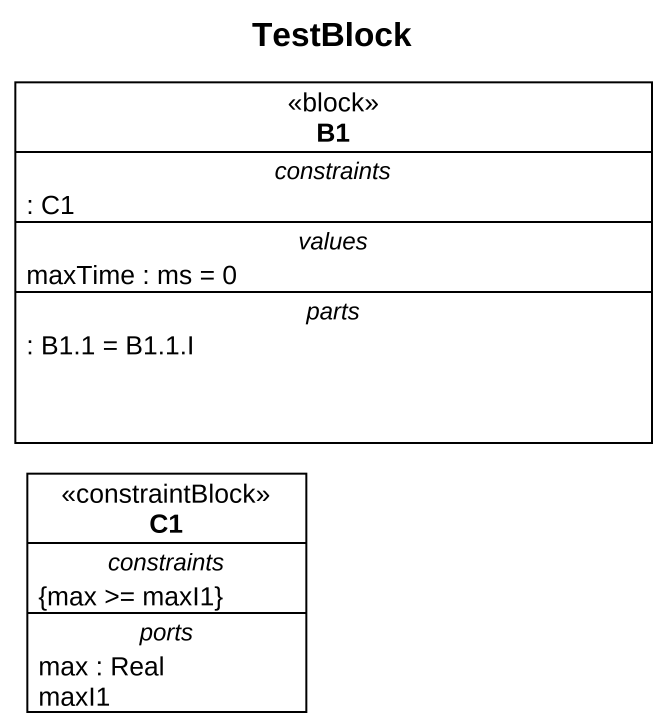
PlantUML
@startuml
title TestBlock
hide circle
hide empty members
class B1 <<block>> {
  -- constraints --
  : C1
  -- values --
  maxTime : ms = 0
  -- parts --
  : B1.1 = B1.1.I
}
class C1 <<constraintBlock>> {
  -- constraints --
  {max >= maxI1}
  -- ports --
  max : Real
  maxI1
}
@enduml
